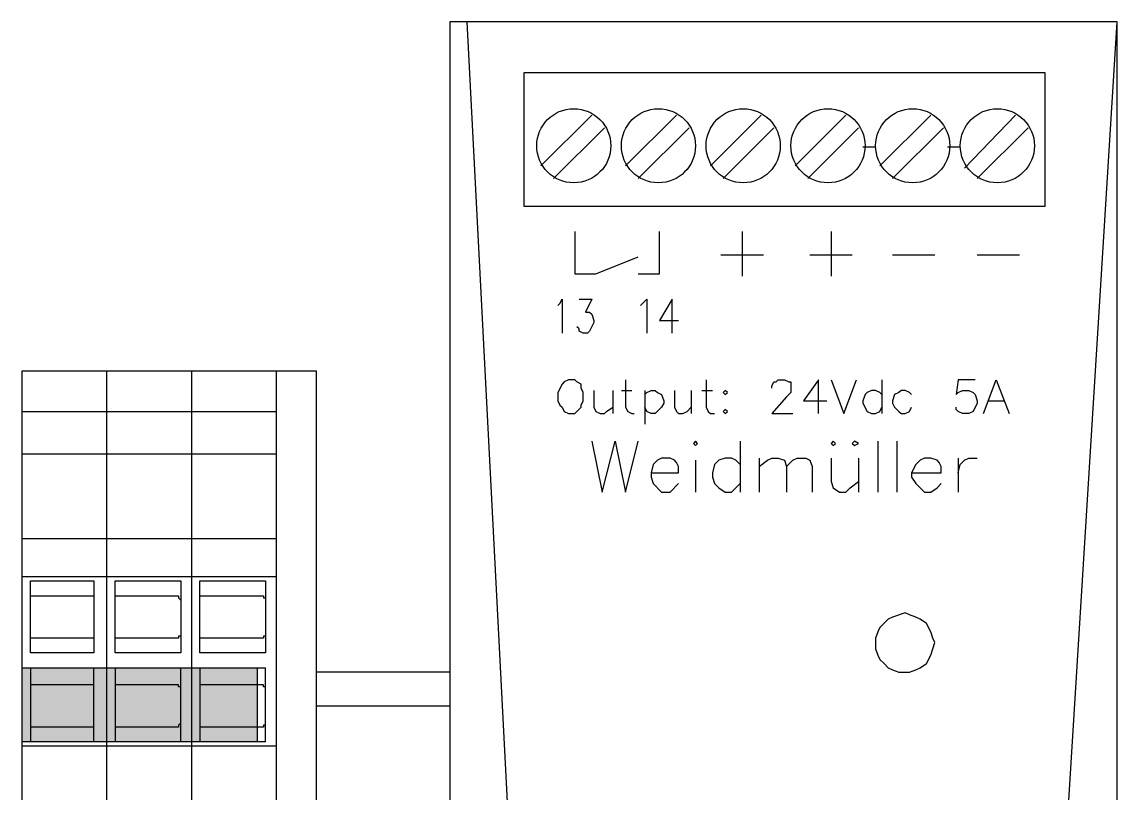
# Model space of a CAD drawing. Header units: feet. Extents: x -159 to 1687, y -48 to 1556.
# Drawn here: x 544.2518 to 544.4672, y 1044.589 to 1044.7407 of the extents above; entities that cross this region are included whole.
import ezdxf

# ---------------------------------------------------------------- set-up
doc = ezdxf.new("R2010")
doc.units = ezdxf.units.FT
doc.header["$MEASUREMENT"] = 0
doc.layers.add('PDF_0', color=7, linetype='Continuous')

msp = doc.modelspace()

# ---------------------------------------------------------------- linework, layer by layer
at = {"layer": 'PDF_0', "lineweight": 25}
for p, q in [((544.26848, 1044.67194), (544.26848, 1044.38193)), ((544.28514, 1044.67194), (544.28514, 1044.38193)), ((544.25181, 1044.6136), (544.29973, 1044.6136)), ((544.29973, 1044.59902), (544.25181, 1044.59902))]:
    msp.add_line(p, q, dxfattribs=at)
for points in [[(544.44973, 1044.4586), (544.46724, 1044.74069), (544.33598, 1044.74069), (544.33598, 1044.33067), (544.46724, 1044.33067), (544.46724, 1044.74069)], [(544.33931, 1044.74069), (544.3539, 1044.45901), (544.44973, 1044.45901), (544.46724, 1044.33067)], [(544.3539, 1044.71236), (544.3639, 1044.72236)], [(544.37056, 1044.71236), (544.38056, 1044.72236)], [(544.38723, 1044.71236), (544.39723, 1044.72236)], [(544.4039, 1044.71236), (544.4139, 1044.72236)], [(544.42057, 1044.71236), (544.43057, 1044.72236)], [(544.43723, 1044.71194), (544.44723, 1044.72236)], [(544.3564, 1044.70986), (544.3664, 1044.71986)], [(544.37306, 1044.70986), (544.38307, 1044.71986)], [(544.38973, 1044.70986), (544.39973, 1044.71986)], [(544.4064, 1044.70986), (544.4164, 1044.71986)], [(544.42307, 1044.70986), (544.43307, 1044.71986)], [(544.43973, 1044.70986), (544.44973, 1044.71986)], [(544.41723, 1044.71611), (544.41973, 1044.71611)], [(544.4339, 1044.71611), (544.4364, 1044.71611)], [(544.36056, 1044.69944), (544.36056, 1044.69111), (544.36473, 1044.69111), (544.37306, 1044.69444)], [(544.37306, 1044.69111), (544.37723, 1044.69111), (544.37723, 1044.69944)], [(544.39348, 1044.69944), (544.39348, 1044.69069)], [(544.41098, 1044.69944), (544.41098, 1044.69069)], [(544.38932, 1044.69486), (544.39765, 1044.69486)], [(544.40682, 1044.69486), (544.41515, 1044.69486)], [(544.42307, 1044.69486), (544.4314, 1044.69486)], [(544.43973, 1044.69486), (544.44807, 1044.69486)], [(544.35723, 1044.68486), (544.35765, 1044.68527), (544.35806, 1044.68611), (544.35806, 1044.67944)], [(544.3614, 1044.68611), (544.3639, 1044.68611), (544.36265, 1044.68361), (544.36348, 1044.68361), (544.3639, 1044.68319), (544.36431, 1044.68194), (544.36431, 1044.68152), (544.36348, 1044.67986), (544.36306, 1044.67944), (544.36223, 1044.67944), (544.3614, 1044.67986), (544.3614, 1044.68027), (544.36098, 1044.68069)], [(544.37348, 1044.68486), (544.37473, 1044.68611), (544.37473, 1044.67944)], [(544.37973, 1044.67944), (544.37973, 1044.68611), (544.37723, 1044.68194), (544.38098, 1044.68194)], [(544.30973, 1044.67194), (544.25181, 1044.67194), (544.25181, 1044.38193), (544.30973, 1044.38193)], [(544.30181, 1044.67194), (544.30181, 1044.38193)], [(544.30973, 1044.38193), (544.30973, 1044.67194)], [(544.37056, 1044.67027), (544.37056, 1044.66486), (544.37098, 1044.66402), (544.37181, 1044.66361), (544.37223, 1044.66361)], [(544.3864, 1044.67027), (544.3864, 1044.66486), (544.38682, 1044.66402), (544.38723, 1044.66361), (544.38807, 1044.66361)], [(544.39932, 1044.66861), (544.39932, 1044.66902), (544.39973, 1044.66986), (544.40015, 1044.66986), (544.40057, 1044.67027), (544.40182, 1044.67027), (544.40265, 1044.66986), (544.40307, 1044.66986), (544.40307, 1044.66777), (544.40223, 1044.66694), (544.39932, 1044.66361), (544.40348, 1044.66361)], [(544.40848, 1044.66361), (544.40848, 1044.67027), (544.40557, 1044.66611), (544.41015, 1044.66611)], [(544.41098, 1044.67027), (544.41348, 1044.66361), (544.41598, 1044.67027)], [(544.42098, 1044.67027), (544.42098, 1044.66361)], [(544.43932, 1044.67027), (544.43598, 1044.67027), (544.43557, 1044.66736), (544.43598, 1044.66777), (544.43682, 1044.66819), (544.43807, 1044.66819), (544.4389, 1044.66777), (544.43932, 1044.66736), (544.43973, 1044.66611), (544.43973, 1044.66569), (544.4389, 1044.66402), (544.43807, 1044.66361), (544.43682, 1044.66361), (544.43598, 1044.66402), (544.43557, 1044.66444), (544.43557, 1044.66486)], [(544.44098, 1044.66361), (544.44348, 1044.67027), (544.44598, 1044.66361)], [(544.36431, 1044.66819), (544.36431, 1044.66486), (544.36473, 1044.66402), (544.36556, 1044.66361), (544.3664, 1044.66361), (544.36681, 1044.66402), (544.36806, 1044.66486)], [(544.36806, 1044.66819), (544.36806, 1044.66361)], [(544.36973, 1044.66819), (544.37181, 1044.66819)], [(544.37431, 1044.66819), (544.37431, 1044.66152)], [(544.37431, 1044.66736), (544.37473, 1044.66777), (544.37556, 1044.66819), (544.3764, 1044.66819), (544.37681, 1044.66777), (544.37765, 1044.66736), (544.37806, 1044.66611), (544.37806, 1044.66569), (544.37765, 1044.66486), (544.3764, 1044.66361), (544.37556, 1044.66361), (544.37473, 1044.66402), (544.37431, 1044.66486)], [(544.38015, 1044.66819), (544.38015, 1044.66486), (544.38056, 1044.66402), (544.38098, 1044.66361), (544.38182, 1044.66361), (544.38265, 1044.66402), (544.38348, 1044.66486)], [(544.38348, 1044.66819), (544.38348, 1044.66361)], [(544.38557, 1044.66819), (544.38765, 1044.66819)], [(544.42098, 1044.66736), (544.42057, 1044.66777), (544.41973, 1044.66819), (544.4189, 1044.66819), (544.41807, 1044.66777), (544.41765, 1044.66736), (544.41723, 1044.66611), (544.41723, 1044.66569), (544.41807, 1044.66402), (544.4189, 1044.66361), (544.41973, 1044.66361), (544.42057, 1044.66402), (544.42098, 1044.66486)], [(544.42682, 1044.66736), (544.4264, 1044.66777), (544.42557, 1044.66819), (544.42473, 1044.66819), (544.42432, 1044.66777), (544.42348, 1044.66736), (544.42307, 1044.66611), (544.42307, 1044.66569), (544.42348, 1044.66486), (544.42432, 1044.66402), (544.42473, 1044.66361), (544.42557, 1044.66361), (544.4264, 1044.66402), (544.42682, 1044.66486)], [(544.44182, 1044.66611), (544.44515, 1044.66611)], [(544.25181, 1044.66402), (544.30181, 1044.66402)], [(544.3639, 1044.65819), (544.36598, 1044.64819), (544.36848, 1044.65819), (544.37056, 1044.64819), (544.37306, 1044.65819)], [(544.39307, 1044.65819), (544.39307, 1044.64819)], [(544.42015, 1044.65819), (544.42015, 1044.64819)], [(544.4239, 1044.65819), (544.4239, 1044.64819)], [(544.25181, 1044.65569), (544.30181, 1044.65569)], [(544.37556, 1044.65194), (544.38098, 1044.65194), (544.38098, 1044.65319), (544.38056, 1044.65402), (544.38015, 1044.65444), (544.37931, 1044.65485), (544.37765, 1044.65485), (544.37681, 1044.65444), (544.37598, 1044.6536), (544.37556, 1044.65194), (544.37556, 1044.6511), (544.37598, 1044.64985), (544.37765, 1044.64819), (544.37931, 1044.64819), (544.38098, 1044.64985)], [(544.38432, 1044.65444), (544.38432, 1044.64819)], [(544.39307, 1044.6536), (544.39223, 1044.65444), (544.3914, 1044.65485), (544.39015, 1044.65485), (544.3889, 1044.65444), (544.38807, 1044.6536), (544.38765, 1044.65194), (544.38765, 1044.6511), (544.38807, 1044.64985), (544.3889, 1044.64902), (544.39015, 1044.64819), (544.3914, 1044.64819), (544.39307, 1044.64985)], [(544.39682, 1044.65485), (544.39682, 1044.64819)], [(544.39682, 1044.65319), (544.39848, 1044.65444), (544.39932, 1044.65485), (544.40057, 1044.65485), (544.40182, 1044.65444), (544.40223, 1044.65319), (544.40223, 1044.64819)], [(544.40223, 1044.65319), (544.40348, 1044.65444), (544.40432, 1044.65485), (544.40598, 1044.65485), (544.40682, 1044.65444), (544.40723, 1044.65319), (544.40723, 1044.64819)], [(544.41098, 1044.65485), (544.41098, 1044.65027), (544.4114, 1044.64902), (544.41265, 1044.64819), (544.4139, 1044.64819), (544.41473, 1044.64902), (544.4164, 1044.65027)], [(544.4164, 1044.65485), (544.4164, 1044.64819)], [(544.42682, 1044.65194), (544.43265, 1044.65194), (544.43265, 1044.65319), (544.43223, 1044.65402), (544.43182, 1044.65444), (544.43057, 1044.65485), (544.42932, 1044.65485), (544.42848, 1044.65444), (544.42765, 1044.6536), (544.42682, 1044.65194), (544.42682, 1044.6511), (544.42765, 1044.64985), (544.42932, 1044.64819), (544.43057, 1044.64819), (544.43182, 1044.64902), (544.43265, 1044.64985)], [(544.43598, 1044.65485), (544.43598, 1044.64819)], [(544.43598, 1044.65194), (544.4364, 1044.6536), (544.43723, 1044.65444), (544.43807, 1044.65485), (544.43973, 1044.65485)], [(544.25181, 1044.63902), (544.30181, 1044.63902)], [(544.30181, 1044.63152), (544.25181, 1044.63152)], [(544.25348, 1044.62777), (544.26598, 1044.62777)], [(544.27014, 1044.62777), (544.28264, 1044.62777), (544.28264, 1044.62735), (544.28306, 1044.62694)], [(544.28681, 1044.62777), (544.29931, 1044.62777), (544.29931, 1044.62735), (544.29973, 1044.62735)], [(544.26598, 1044.61944), (544.25348, 1044.61944)], [(544.28306, 1044.61985), (544.28264, 1044.61985), (544.28264, 1044.61944), (544.27014, 1044.61944)], [(544.29973, 1044.61985), (544.29931, 1044.61985), (544.29931, 1044.61944), (544.28681, 1044.61944)], [(544.25348, 1044.6136), (544.25348, 1044.59902)], [(544.26598, 1044.59902), (544.26598, 1044.6136)], [(544.27014, 1044.6136), (544.27014, 1044.59902)], [(544.28306, 1044.59902), (544.28306, 1044.6136)], [(544.28681, 1044.6136), (544.28681, 1044.59902)], [(544.29806, 1044.6136), (544.29806, 1044.59902)], [(544.29973, 1044.59902), (544.29973, 1044.6136)], [(544.33598, 1044.61277), (544.30973, 1044.61277)], [(544.26598, 1044.61027), (544.25348, 1044.61027)], [(544.28306, 1044.60985), (544.28264, 1044.60985), (544.28264, 1044.61027), (544.27014, 1044.61027)], [(544.29973, 1044.60985), (544.29931, 1044.60985), (544.29931, 1044.61027), (544.28681, 1044.61027)], [(544.30973, 1044.6061), (544.33598, 1044.6061)], [(544.28306, 1044.60277), (544.28264, 1044.60235), (544.28264, 1044.60194), (544.27014, 1044.60194)], [(544.29973, 1044.60235), (544.29931, 1044.60235), (544.29931, 1044.60194), (544.28681, 1044.60194)], [(544.26598, 1044.60194), (544.25348, 1044.60194)], [(544.30181, 1044.59819), (544.25181, 1044.59819)]]:
    msp.add_lwpolyline(points, dxfattribs=at)
for points in [[(544.45307, 1044.70444), (544.45307, 1044.73069), (544.35056, 1044.73069), (544.35056, 1044.70444)], [(544.35931, 1044.67027), (544.35848, 1044.66986), (544.35806, 1044.66944), (544.35723, 1044.66777), (544.35723, 1044.66611), (544.35765, 1044.66527), (544.35806, 1044.66486), (544.35848, 1044.66402), (544.35931, 1044.66361), (544.36056, 1044.66361), (544.36181, 1044.66486), (544.36181, 1044.66527), (544.36223, 1044.66611), (544.36223, 1044.66777), (544.36181, 1044.66861), (544.36181, 1044.66944), (544.36098, 1044.66986), (544.36056, 1044.67027)], [(544.39015, 1044.66819), (544.38973, 1044.66777), (544.39015, 1044.66736), (544.39057, 1044.66777)], [(544.39015, 1044.66444), (544.38973, 1044.66402), (544.39015, 1044.66361), (544.39057, 1044.66402)], [(544.3839, 1044.65777), (544.38432, 1044.65736), (544.38473, 1044.65777), (544.38432, 1044.65819)], [(544.41098, 1044.65777), (544.4114, 1044.65736), (544.41182, 1044.65777), (544.4114, 1044.65819)], [(544.41515, 1044.65777), (544.41557, 1044.65736), (544.4164, 1044.65777), (544.41557, 1044.65819)], [(544.25348, 1044.63069), (544.26598, 1044.63069), (544.26598, 1044.61652), (544.25348, 1044.61652)], [(544.27014, 1044.63069), (544.28306, 1044.63069), (544.28306, 1044.61652), (544.27014, 1044.61652)], [(544.28681, 1044.63069), (544.29973, 1044.63069), (544.29973, 1044.61652), (544.28681, 1044.61652)], [(544.4314, 1044.6186), (544.43098, 1044.61944), (544.43057, 1044.62069), (544.42973, 1044.62235), (544.42848, 1044.62319), (544.42765, 1044.6236), (544.4264, 1044.62402), (544.42557, 1044.62444), (544.42307, 1044.6236), (544.42223, 1044.62319), (544.42057, 1044.62152), (544.42015, 1044.62069), (544.41973, 1044.61944), (544.41973, 1044.61735), (544.42015, 1044.6161), (544.42057, 1044.61527), (544.4214, 1044.61444), (544.42223, 1044.6136), (544.42307, 1044.61319), (544.42432, 1044.61277), (544.4264, 1044.61277), (544.42765, 1044.61319), (544.42848, 1044.6136), (544.42973, 1044.61444), (544.43057, 1044.6161)]]:
    msp.add_lwpolyline(points, close=True, dxfattribs=at)
for centre in [(544.36036, 1044.71632), (544.37702, 1044.71632), (544.39369, 1044.71632), (544.41036, 1044.71632), (544.42703, 1044.71632), (544.44369, 1044.71632)]:
    msp.add_circle(centre, 0.00729, dxfattribs=at)
at = {"layer": 'PDF_0', "color": 5, "transparency": 33554559}
for points in [[(544.29806, 1044.6136), (544.25181, 1044.6136), (544.29806, 1044.59902)], [(544.25181, 1044.6136), (544.29806, 1044.59902), (544.25181, 1044.59902)]]:
    msp.add_solid(points, dxfattribs=at)

doc.saveas('drawing.dxf')
